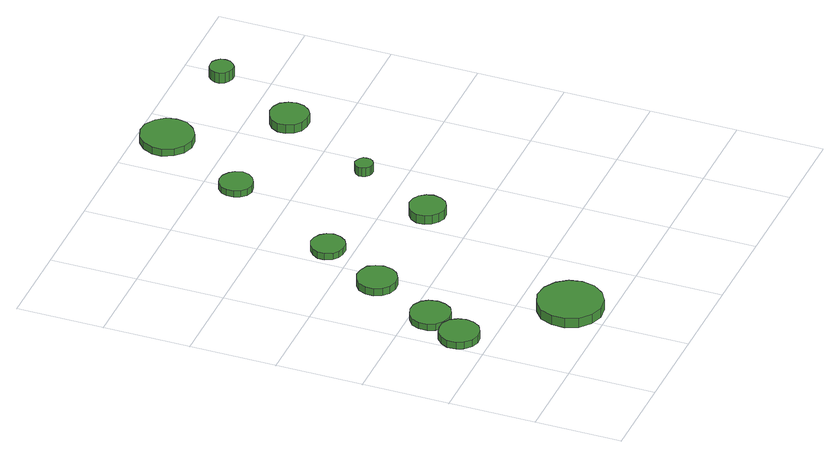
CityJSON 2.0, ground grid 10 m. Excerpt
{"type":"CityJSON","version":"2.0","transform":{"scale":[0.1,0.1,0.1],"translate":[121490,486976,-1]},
"CityObjects":{
"tree1":{"type":"SolitaryVegetationObject","attributes":{"function":"something"},"geometry":[{"type":"MultiSurface","lod":"1","boundaries":[[[0,1,2,3,4,5,6,7,8,9,10,11,12,13,14]],[[15,16,17,18,19,20,21,22,23,24,25,26,27,28,29]],[[0,29,28,1]],[[1,28,27,2]],[[2,27,26,3]],[[3,26,25,4]],[[4,25,24,5]],[[5,24,23,6]],[[6,23,22,7]],[[7,22,21,8]],[[8,21,20,9]],[[9,20,19,10]],[[10,19,18,11]],[[11,18,17,12]],[[12,17,16,13]],[[13,16,15,14]],[[14,15,29,0]]]}]},
"tree2":{"type":"SolitaryVegetationObject","attributes":{"function":"something"},"geometry":[{"type":"MultiSurface","lod":"1","boundaries":[[[30,31,32,33,34,35,36,37,38,39,40,41,42,43,44]],[[45,46,47,48,49,50,51,52,53,54,55,56,57,58,59]],[[30,59,58,31]],[[31,58,57,32]],[[32,57,56,33]],[[33,56,55,34]],[[34,55,54,35]],[[35,54,53,36]],[[36,53,52,37]],[[37,52,51,38]],[[38,51,50,39]],[[39,50,49,40]],[[40,49,48,41]],[[41,48,47,42]],[[42,47,46,43]],[[43,46,45,44]],[[44,45,59,30]]]}]},
"tree3":{"type":"SolitaryVegetationObject","attributes":{"function":"something"},"geometry":[{"type":"MultiSurface","lod":"1","boundaries":[[[60,61,62,63,64,65,66,67,68,69,70,71,72,73,74]],[[75,76,77,78,79,80,81,82,83,84,85,86,87,88,89]],[[60,89,88,61]],[[61,88,87,62]],[[62,87,86,63]],[[63,86,85,64]],[[64,85,84,65]],[[65,84,83,66]],[[66,83,82,67]],[[67,82,81,68]],[[68,81,80,69]],[[69,80,79,70]],[[70,79,78,71]],[[71,78,77,72]],[[72,77,76,73]],[[73,76,75,74]],[[74,75,89,60]]]}]},
"tree4":{"type":"SolitaryVegetationObject","attributes":{"function":"something"},"geometry":[{"type":"MultiSurface","lod":"1","boundaries":[[[90,91,92,93,94,95,96,97,98,99,100,101,102,103,104]],[[105,106,107,108,109,110,111,112,113,114,115,116,117,118,119]],[[90,119,118,91]],[[91,118,117,92]],[[92,117,116,93]],[[93,116,115,94]],[[94,115,114,95]],[[95,114,113,96]],[[96,113,112,97]],[[97,112,111,98]],[[98,111,110,99]],[[99,110,109,100]],[[100,109,108,101]],[[101,108,107,102]],[[102,107,106,103]],[[103,106,105,104]],[[104,105,119,90]]]}]},
"tree5":{"type":"SolitaryVegetationObject","attributes":{"function":"something"},"geometry":[{"type":"MultiSurface","lod":"1","boundaries":[[[120,121,122,123,124,125,126,127,128,129,130,131,132,133,134]],[[135,136,137,138,139,140,141,142,143,144,145,146,147,148,149]],[[120,149,148,121]],[[121,148,147,122]],[[122,147,146,123]],[[123,146,145,124]],[[124,145,144,125]],[[125,144,143,126]],[[126,143,142,127]],[[127,142,141,128]],[[128,141,140,129]],[[129,140,139,130]],[[130,139,138,131]],[[131,138,137,132]],[[132,137,136,133]],[[133,136,135,134]],[[134,135,149,120]]]}]},
"tree6":{"type":"SolitaryVegetationObject","attributes":{"function":"something"},"geometry":[{"type":"MultiSurface","lod":"1","boundaries":[[[150,151,152,153,154,155,156,157,158,159,160,161,162,163,164]],[[165,166,167,168,169,170,171,172,173,174,175,176,177,178,179]],[[150,179,178,151]],[[151,178,177,152]],[[152,177,176,153]],[[153,176,175,154]],[[154,175,174,155]],[[155,174,173,156]],[[156,173,172,157]],[[157,172,171,158]],[[158,171,170,159]],[[159,170,169,160]],[[160,169,168,161]],[[161,168,167,162]],[[162,167,166,163]],[[163,166,165,164]],[[164,165,179,150]]]}]},
"tree7":{"type":"SolitaryVegetationObject","attributes":{"function":"something"},"geometry":[{"type":"MultiSurface","lod":"1","boundaries":[[[180,181,182,183,184,185,186,187,188,189,190,191,192,193,194]],[[195,196,197,198,199,200,201,202,203,204,205,206,207,208,209]],[[180,209,208,181]],[[181,208,207,182]],[[182,207,206,183]],[[183,206,205,184]],[[184,205,204,185]],[[185,204,203,186]],[[186,203,202,187]],[[187,202,201,188]],[[188,201,200,189]],[[189,200,199,190]],[[190,199,198,191]],[[191,198,197,192]],[[192,197,196,193]],[[193,196,195,194]],[[194,195,209,180]]]}]},
"tree8":{"type":"SolitaryVegetationObject","attributes":{"function":"something"},"geometry":[{"type":"MultiSurface","lod":"1","boundaries":[[[210,211,212,213,214,215,216,217,218,219,220,221,222,223,224]],[[225,226,227,228,229,230,231,232,233,234,235,236,237,238,239]],[[210,239,238,211]],[[211,238,237,212]],[[212,237,236,213]],[[213,236,235,214]],[[214,235,234,215]],[[215,234,233,216]],[[216,233,232,217]],[[217,232,231,218]],[[218,231,230,219]],[[219,230,229,220]],[[220,229,228,221]],[[221,228,227,222]],[[222,227,226,223]],[[223,226,225,224]],[[224,225,239,210]]]}]},
"tree9":{"type":"SolitaryVegetationObject","attributes":{"function":"something"},"geometry":[{"type":"MultiSurface","lod":"1","boundaries":[[[240,241,242,243,244,245,246,247,248,249,250,251,252,253,254]],[[255,256,257,258,259,260,261,262,263,264,265,266,267,268,269]],[[240,269,268,241]],[[241,268,267,242]],[[242,267,266,243]],[[243,266,265,244]],[[244,265,264,245]],[[245,264,263,246]],[[246,263,262,247]],[[247,262,261,248]],[[248,261,260,249]],[[249,260,259,250]],[[250,259,258,251]],[[251,258,257,252]],[[252,257,256,253]],[[253,256,255,254]],[[254,255,269,240]]]}]},
"tree10":{"type":"SolitaryVegetationObject","attributes":{"function":"something"},"geometry":[{"type":"MultiSurface","lod":"1","boundaries":[[[270,271,272,273,274,275,276,277,278,279,280,281,282,283,284]],[[285,286,287,288,289,290,291,292,293,294,295,296,297,298,299]],[[270,299,298,271]],[[271,298,297,272]],[[272,297,296,273]],[[273,296,295,274]],[[274,295,294,275]],[[275,294,293,276]],[[276,293,292,277]],[[277,292,291,278]],[[278,291,290,279]],[[279,290,289,280]],[[280,289,288,281]],[[281,288,287,282]],[[282,287,286,283]],[[283,286,285,284]],[[284,285,299,270]]]}]},
"tree11":{"type":"SolitaryVegetationObject","attributes":{"function":"something"},"geometry":[{"type":"MultiSurface","lod":"1","boundaries":[[[300,301,302,303,304,305,306,307,308,309,310,311,312,313,314]],[[315,316,317,318,319,320,321,322,323,324,325,326,327,328,329]],[[300,329,328,301]],[[301,328,327,302]],[[302,327,326,303]],[[303,326,325,304]],[[304,325,324,305]],[[305,324,323,306]],[[306,323,322,307]],[[307,322,321,308]],[[308,321,320,309]],[[309,320,319,310]],[[310,319,318,311]],[[311,318,317,312]],[[312,317,316,313]],[[313,316,315,314]],[[314,315,329,300]]]}]}
},
"vertices":[
[45,136,15],[43,145,15],[38,153,15],[29,158,15],[20,158,15],[11,156,15],[4,149,15],[0,141,15],[0,131,15],[4,123,15],[11,116,15],[20,113,15],[29,114,15],[38,119,15],[43,127,15],[43,127,6],[38,119,6],[29,114,6],[20,113,6],[11,116,6],[4,123,6],[0,131,6],[0,141,6],[4,149,6],[11,156,6],[20,158,6],[29,158,6],[38,153,6],[43,145,6],[45,136,6],
[68,178,14],[66,188,14],[61,195,14],[52,200,14],[43,201,14],[34,198,14],[26,192,14],[22,183,14],[22,173,14],[26,164,14],[34,158,14],[43,155,14],[52,156,14],[61,161,14],[66,169,14],[66,169,6],[61,161,6],[52,156,6],[43,155,6],[34,158,6],[26,164,6],[22,173,6],[22,183,6],[26,192,6],[34,198,6],[43,201,6],[52,200,6],[61,195,6],[66,188,6],[68,178,6],
[154,44,18],[151,59,18],[142,71,18],[129,79,18],[113,81,18],[99,76,18],[87,66,18],[81,52,18],[81,36,18],[87,22,18],[99,12,18],[113,7,18],[129,9,18],[142,17,18],[151,29,18],[151,29,6],[142,17,6],[129,9,6],[113,7,6],[99,12,6],[87,22,6],[81,36,6],[81,52,6],[87,66,6],[99,76,6],[113,81,6],[129,79,6],[142,71,6],[151,59,6],[154,44,6],
[108,256,15],[106,265,15],[101,273,15],[92,277,15],[83,278,15],[74,275,15],[67,269,15],[63,260,15],[63,251,15],[67,242,15],[74,236,15],[83,233,15],[92,234,15],[101,239,15],[106,246,15],[106,246,6],[101,239,6],[92,234,6],[83,233,6],[74,236,6],[67,242,6],[63,251,6],[63,260,6],[67,269,6],[74,275,6],[83,278,6],[92,277,6],[101,273,6],[106,265,6],[108,256,6],
[147,329,14],[145,337,14],[140,343,14],[133,347,14],[125,348,14],[118,345,14],[112,340,14],[108,333,14],[108,325,14],[112,317,14],[118,312,14],[125,310,14],[133,310,14],[140,314,14],[145,321,14],[145,321,6],[140,314,6],[133,310,6],[125,310,6],[118,312,6],[112,317,6],[108,325,6],[108,333,6],[112,340,6],[118,345,6],[125,348,6],[133,347,6],[140,343,6],[145,337,6],[147,329,6],
[251,254,17],[249,262,17],[244,269,17],[237,273,17],[228,274,17],[220,271,17],[214,266,17],[210,258,17],[210,249,17],[214,242,17],[220,236,17],[228,233,17],[237,234,17],[244,238,17],[249,245,17],[249,245,6],[244,238,6],[237,234,6],[228,233,6],[220,236,6],[214,242,6],[210,249,6],[210,258,6],[214,266,6],[220,271,6],[228,274,6],[237,273,6],[244,269,6],[249,262,6],[251,254,6],
[222,464,14],[220,472,14],[215,478,14],[208,482,14],[200,483,14],[193,481,14],[187,475,14],[184,468,14],[184,460,14],[187,453,14],[193,447,14],[200,445,14],[208,446,14],[215,450,14],[220,456,14],[220,456,6],[215,450,6],[208,446,6],[200,445,6],[193,447,6],[187,453,6],[184,460,6],[184,468,6],[187,475,6],[193,481,6],[200,483,6],[208,482,6],[215,478,6],[220,472,6],[222,464,6],
[291,347,17],[291,351,17],[288,354,17],[284,356,17],[280,357,17],[276,355,17],[273,353,17],[271,349,17],[271,345,17],[273,341,17],[276,338,17],[280,337,17],[284,337,17],[288,339,17],[291,343,17],[291,343,6],[288,339,6],[284,337,6],[280,337,6],[276,338,6],[273,341,6],[271,345,6],[271,349,6],[273,353,6],[276,355,6],[280,357,6],[284,356,6],[288,354,6],[291,351,6],[291,347,6],
[289,566,15],[287,578,15],[279,588,15],[268,595,15],[256,596,15],[244,592,15],[235,584,15],[229,572,15],[229,560,15],[235,548,15],[244,540,15],[256,536,15],[268,537,15],[279,544,15],[287,554,15],[287,554,6],[279,544,6],[268,537,6],[256,536,6],[244,540,6],[235,548,6],[229,560,6],[229,572,6],[235,584,6],[244,592,6],[256,596,6],[268,595,6],[279,588,6],[287,578,6],[289,566,6],
[362,456,17],[360,465,17],[355,473,17],[347,477,17],[338,478,17],[329,475,17],[322,469,17],[318,461,17],[318,452,17],[322,443,17],[329,437,17],[338,435,17],[347,435,17],[355,440,17],[360,447,17],[360,447,6],[355,440,6],[347,435,6],[338,435,6],[329,437,6],[322,443,6],[318,452,6],[318,461,6],[322,469,6],[329,475,6],[338,478,6],[347,477,6],[355,473,6],[360,465,6],[362,456,6],
[406,555,21],[405,561,21],[401,565,21],[397,568,21],[391,568,21],[386,567,21],[382,563,21],[379,558,21],[379,552,21],[382,547,21],[386,544,21],[391,542,21],[397,542,21],[401,545,21],[405,550,21],[405,550,8],[401,545,8],[397,542,8],[391,542,8],[386,544,8],[382,547,8],[379,552,8],[379,558,8],[382,563,8],[386,567,8],[391,568,8],[397,568,8],[401,565,8],[405,561,8],[406,555,8]
]}
